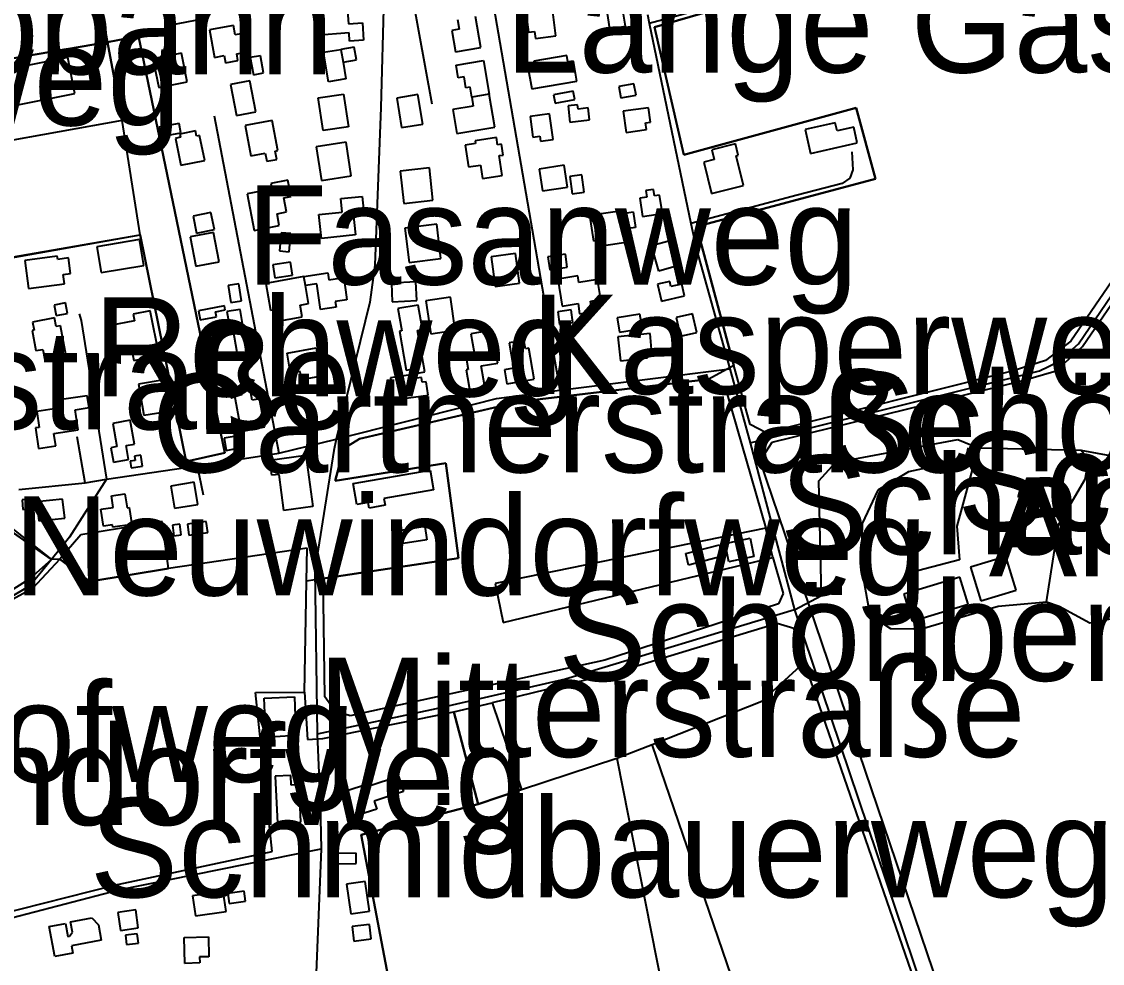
# Model space of a CAD drawing. Extents: x -3657 to 4700, y -7332 to 8131.
# Drawn here: x -1144.7 to -671.4, y 749.2 to 1161.5 of the extents above; entities that cross this region are included whole.
import ezdxf

# ---------------------------------------------------------------- set-up
doc = ezdxf.new("R2010")
doc.units = 0
for name, color, linetype in [('OSM_BUILDING_CARPORT', 9, 'CONTINUOUS'), ('OSM_BUILDING_DETACHED', 9, 'CONTINUOUS'), ('OSM_BUILDING_GARAGE', 9, 'CONTINUOUS'), ('OSM_BUILDING_HUT', 9, 'CONTINUOUS'), ('OSM_BUILDING_SHED', 9, 'CONTINUOUS'), ('OSM_BUILDING_YES', 9, 'CONTINUOUS'), ('OSM_HIGHWAY_RESIDENTIAL', 8, 'CONTINUOUS'), ('OSM_HIGHWAY_SERVICE', 8, 'CONTINUOUS'), ('OSM_HIGHWAY_TRACK', 8, 'CONTINUOUS'), ('OSM_HIGHWAY_UNCLASSIFIED', 8, 'CONTINUOUS'), ('OSM_LABELS', 8, 'CONTINUOUS'), ('OSM_LANDUSE_FARMLAND', 3, 'CONTINUOUS'), ('OSM_LANDUSE_FOREST', 3, 'CONTINUOUS'), ('OSM_LANDUSE_GREENFIELD', 3, 'CONTINUOUS'), ('OSM_LANDUSE_INDUSTRIAL', 3, 'CONTINUOUS'), ('OSM_LANDUSE_MEADOW', 3, 'CONTINUOUS'), ('OSM_LANDUSE_QUARRY', 3, 'CONTINUOUS'), ('OSM_LANDUSE_RESIDENTIAL', 3, 'CONTINUOUS'), ('OSM_LEISURE_SWIMMING_POOL', 3, 'CONTINUOUS')]:
    doc.layers.add(name, color=color, linetype=linetype)

msp = doc.modelspace()

# ---------------------------------------------------------------- linework, layer by layer
at = {"layer": 'OSM_BUILDING_CARPORT'}
for p, q in [((-998.256718, 797.439309), (-1009.845775, 797.328114)), ((-1009.845775, 797.328114), (-1009.807852, 792.802481)), ((-998.211211, 792.913675), (-998.256718, 797.439309)), ((-1009.807852, 792.802481), (-998.211211, 792.913675))]:
    msp.add_line(p, q, dxfattribs=at)
at = {"layer": 'OSM_BUILDING_DETACHED'}
for p, q in [((-1016.072617, 1155.498092), (-1016.914493, 1167.218038)), ((-1002.124793, 1168.285509), (-1001.571127, 1160.613059)), ((-1001.571127, 1160.613059), (-995.495974, 1161.046719)), ((-995.495974, 1161.046719), (-994.949893, 1153.418747)), ((-1001.313256, 1156.554444), (-1016.072617, 1155.498092)), ((-1001.055384, 1152.985087), (-1001.313256, 1156.554444)), ((-994.949893, 1153.418747), (-1001.055384, 1152.985087)), ((-1012.507921, 1148.081391), (-1004.877953, 1149.349013)), ((-1010.361518, 1135.16054), (-1012.507921, 1148.081391)), ((-1004.877953, 1149.349013), (-1003.952648, 1143.789267)), ((-1003.952648, 1143.789267), (-1002.739134, 1136.417043)), ((-1002.739134, 1136.417043), (-1010.361518, 1135.16054)), ((-1014.775675, 1128.099662), (-1003.694777, 1129.745347)), ((-1012.65961, 1113.866712), (-1014.775675, 1128.099662)), ((-1003.694777, 1129.745347), (-1001.578712, 1115.512397)), ((-1001.578712, 1115.512397), (-1012.65961, 1113.866712)), ((-1002.648121, 1108.696148), (-1015.716148, 1106.639042)), ((-1000.33486, 1093.996178), (-1002.648121, 1108.696148)), ((-1015.716148, 1106.639042), (-1013.395303, 1091.939072)), ((-1013.395303, 1091.939072), (-1000.33486, 1093.996178)), ((-966.11377, 1097.498819), (-978.901172, 1096.097762)), ((-978.901172, 1096.097762), (-977.338773, 1081.964887)), ((-964.558956, 1083.365943), (-966.11377, 1097.498819)), ((-1004.885537, 1084.021993), (-995.549065, 1085.000509)), ((-1004.271196, 1078.17314), (-1004.885537, 1084.021993)), ((-995.549065, 1085.000509), (-994.965061, 1079.396285)), ((-994.965061, 1079.396285), (-999.682596, 1078.907027)), ((-977.338773, 1081.964887), (-964.558956, 1083.365943)), ((-1014.487465, 1077.105669), (-1004.271196, 1078.17314)), ((-1013.395303, 1066.597748), (-1014.487465, 1077.105669)), ((-999.682596, 1078.907027), (-998.560096, 1068.143358)), ((-962.95105, 1072.846903), (-976.838199, 1071.134501)), ((-976.838199, 1071.134501), (-974.980006, 1056.04535)), ((-961.100441, 1057.746632), (-962.95105, 1072.846903)), ((-998.560096, 1068.143358), (-1013.395303, 1066.597748)), ((-868.858222, 1063.473171), (-860.242274, 1065.89722)), ((-860.242274, 1065.89722), (-857.087138, 1054.711011)), ((-865.710671, 1052.286961), (-868.858222, 1063.473171)), ((-974.980006, 1056.04535), (-961.100441, 1057.746632)), ((-1021.139038, 1049.862912), (-1010.573883, 1051.530836)), ((-1010.573883, 1051.530836), (-1010.133984, 1048.539692)), ((-857.087138, 1054.711011), (-865.710671, 1052.286961)), ((-1020.456436, 1046.004448), (-1021.139038, 1049.862912)), ((-1015.465861, 1046.727215), (-1020.456436, 1046.004448)), ((-1013.835201, 1035.541005), (-1015.465861, 1046.727215)), ((-1010.133984, 1048.539692), (-1003.664439, 1049.484849)), ((-1003.664439, 1049.484849), (-1002.246144, 1039.744174)), ((-1006.963679, 1036.54176), (-1013.835201, 1035.541005)), ((-1002.246144, 1039.744174), (-1007.327734, 1038.999168)), ((-1007.327734, 1038.999168), (-1006.963679, 1036.54176)), ((-1028.488381, 1016.426598), (-1015.647888, 1018.650496)), ((-1015.647888, 1018.650496), (-1013.493901, 1006.241142)), ((-1026.971488, 1007.664437), (-1028.488381, 1016.426598)), ((-1022.784866, 1008.387204), (-1026.971488, 1007.664437)), ((-1022.155355, 1004.740011), (-1022.784866, 1008.387204)), ((-1013.493901, 1006.241142), (-1022.155355, 1004.740011)), ((-1105.334143, 953.857212), (-1099.433432, 954.746772)), ((-1104.583282, 948.797843), (-1105.334143, 953.857212)), ((-1099.433432, 954.746772), (-1098.530881, 948.720007)), ((-1109.975834, 947.99724), (-1104.583282, 948.797843)), ((-1108.868502, 940.569419), (-1109.975834, 947.99724)), ((-1098.530881, 948.720007), (-1097.544901, 948.86456)), ((-1097.544901, 948.86456), (-1096.429986, 941.392261)), ((-1104.901829, 941.169871), (-1108.868502, 940.569419)), ((-1104.75014, 940.146878), (-1104.901829, 941.169871)), ((-1096.429986, 941.392261), (-1104.75014, 940.146878)), ((-1038.522623, 865.257095), (-1025.196725, 865.902025)), ((-1037.915866, 852.547515), (-1038.522623, 865.257095)), ((-1025.196725, 865.902025), (-1024.688566, 849.022635)), ((-1033.744412, 848.377705), (-1037.915866, 852.547515)), ((-1024.688566, 849.022635), (-1033.744412, 848.377705)), ((-1026.880475, 831.476076), (-1033.668568, 831.142491)), ((-1033.668568, 831.142491), (-1032.682588, 810.582549)), ((-1026.675694, 827.21731), (-1026.880475, 831.476076)), ((-1023.156504, 827.384103), (-1026.675694, 827.21731)), ((-1022.375305, 811.071807), (-1023.156504, 827.384103)), ((-1032.682588, 810.582549), (-1022.375305, 811.071807)), ((-994.229369, 785.041075), (-1002.450925, 783.851289)), ((-1002.450925, 783.851289), (-1000.585147, 770.930438)), ((-992.371176, 772.120224), (-994.229369, 785.041075)), ((-1000.585147, 770.930438), (-992.371176, 772.120224))]:
    msp.add_line(p, q, dxfattribs=at)
at = {"layer": 'OSM_BUILDING_GARAGE'}
for p, q in [((-999.007579, 1150.316409), (-1004.877953, 1149.349013)), ((-998.08986, 1144.767782), (-999.007579, 1150.316409)), ((-1004.877953, 1149.349013), (-1003.952648, 1143.789267)), ((-1003.952648, 1143.789267), (-998.08986, 1144.767782)), ((-876.57162, 1134.315459), (-883.230777, 1133.103434)), ((-883.230777, 1133.103434), (-882.313057, 1128.099662)), ((-875.6539, 1129.322807), (-876.57162, 1134.315459)), ((-882.313057, 1128.099662), (-875.6539, 1129.322807)), ((-1075.678899, 1116.98017), (-1084.560304, 1115.345604)), ((-1074.920453, 1112.832599), (-1075.678899, 1116.98017)), ((-1084.560304, 1115.345604), (-1083.794273, 1111.209153)), ((-1083.794273, 1111.209153), (-1074.920453, 1112.832599)), ((-1026.986657, 1056.223262), (-1034.684886, 1054.988998)), ((-1026.084106, 1050.552321), (-1026.986657, 1056.223262)), ((-1034.684886, 1054.988998), (-1033.77475, 1049.329176)), ((-1049.61869, 1046.782813), (-1054.305887, 1046.060045)), ((-1054.305887, 1046.060045), (-1053.145465, 1038.554388)), ((-1048.458268, 1039.288274), (-1049.61869, 1046.782813)), ((-1033.77475, 1049.329176), (-1026.084106, 1050.552321)), ((-1125.463304, 1038.365357), (-1130.461464, 1037.442439)), ((-1130.461464, 1037.442439), (-1129.612004, 1032.81673)), ((-1124.613844, 1033.739648), (-1125.463304, 1038.365357)), ((-1053.145465, 1038.554388), (-1048.458268, 1039.288274)), ((-1129.612004, 1032.81673), (-1124.613844, 1033.739648)), ((-1048.974011, 1035.541005), (-1054.798877, 1034.540251)), ((-1054.798877, 1034.540251), (-1053.585363, 1027.479373)), ((-1047.760497, 1028.469008), (-1048.974011, 1035.541005)), ((-1053.585363, 1027.479373), (-1047.760497, 1028.469008)), ((-1092.516404, 971.65952), (-1095.224056, 971.22586)), ((-1095.224056, 971.22586), (-1094.943431, 969.435622)), ((-1091.765542, 966.911497), (-1092.516404, 971.65952)), ((-1094.943431, 969.435622), (-1097.211185, 969.079798)), ((-1097.211185, 969.079798), (-1096.748533, 966.122013)), ((-1096.748533, 966.122013), (-1091.765542, 966.911497))]:
    msp.add_line(p, q, dxfattribs=at)
at = {"layer": 'OSM_BUILDING_HUT'}
for p, q in [((-901.266626, 1125.097399), (-905.392573, 1124.619261)), ((-905.392573, 1124.619261), (-904.573451, 1117.536144)), ((-901.054261, 1123.229325), (-901.266626, 1125.097399)), ((-896.670442, 1123.740821), (-901.054261, 1123.229325)), ((-896.07127, 1118.51466), (-896.670442, 1123.740821)), ((-904.573451, 1117.536144), (-896.07127, 1118.51466)), ((-1055.815195, 1037.042137), (-1067.252563, 1034.940553)), ((-1055.504232, 1035.318616), (-1055.815195, 1037.042137)), ((-1067.252563, 1034.940553), (-1066.524454, 1030.993133)), ((-1066.524454, 1030.993133), (-1059.425399, 1032.294114)), ((-1059.83496, 1034.518012), (-1055.504232, 1035.318616)), ((-1059.425399, 1032.294114), (-1059.83496, 1034.518012))]:
    msp.add_line(p, q, dxfattribs=at)
at = {"layer": 'OSM_BUILDING_SHED'}
for p, q in [((-1051.674079, 979.943542), (-1056.035144, 979.142939)), ((-1050.688099, 974.606186), (-1051.674079, 979.943542)), ((-1056.035144, 979.142939), (-1055.056749, 973.805582)), ((-1055.056749, 973.805582), (-1050.688099, 974.606186)), ((-1140.078561, 952.545112), (-1144.477548, 952.167049)), ((-1144.477548, 952.167049), (-1144.121079, 947.930523)), ((-1139.714507, 948.308585), (-1140.078561, 952.545112)), ((-1144.121079, 947.930523), (-1139.714507, 948.308585)), ((-1075.45895, 941.503456), (-1078.583748, 941.103154)), ((-1078.583748, 941.103154), (-1077.984576, 936.421848)), ((-1074.859778, 936.81103), (-1075.45895, 941.503456)), ((-1077.984576, 936.421848), (-1074.859778, 936.81103)), ((-1094.056049, 762.168278), (-1099.25899, 761.534467)), ((-1093.555475, 758.054066), (-1094.056049, 762.168278)), ((-1099.25899, 761.534467), (-1098.758415, 757.420255)), ((-1098.758415, 757.420255), (-1093.555475, 758.054066))]:
    msp.add_line(p, q, dxfattribs=at)
at = {"layer": 'OSM_BUILDING_YES'}
for p, q in [((-1081.192803, 1171.365608), (-1079.152583, 1160.190518)), ((-910.792709, 1155.253463), (-912.582642, 1169.375219)), ((-880.333512, 1159.50111), (-881.91108, 1169.097232)), ((-924.133777, 1167.918566), (-922.738236, 1156.910268)), ((-888.797771, 1167.974163), (-887.227788, 1158.366921)), ((-1079.152583, 1160.190518), (-1065.492968, 1162.681285)), ((-1051.977458, 1159.767977), (-1062.360585, 1157.911022)), ((-1051.256934, 1155.753841), (-1051.977458, 1159.767977)), ((-953.826943, 1162.470014), (-953.121588, 1158.200129)), ((-943.65618, 1150.182975), (-945.901181, 1163.782114)), ((-887.227788, 1158.366921), (-880.333512, 1159.50111)), ((-1062.360585, 1157.911022), (-1060.206598, 1145.879731)), ((-1047.677068, 1156.387652), (-1051.256934, 1155.753841)), ((-1046.205682, 1148.136988), (-1047.677068, 1156.387652)), ((-953.121588, 1158.200129), (-956.253971, 1157.688632)), ((-956.253971, 1157.688632), (-954.714325, 1148.359378)), ((-922.738236, 1156.910268), (-920.068506, 1157.254972)), ((-920.068506, 1157.254972), (-919.674114, 1154.130395)), ((-919.674114, 1154.130395), (-910.792709, 1155.253463)), ((-954.714325, 1148.359378), (-943.65618, 1150.182975)), ((-1124.45457, 1145.801895), (-1149.521215, 1140.86484)), ((-1121.36011, 1130.078932), (-1124.45457, 1145.801895)), ((-1074.723257, 1147.703328), (-1087.169358, 1145.223681)), ((-1072.227969, 1135.182779), (-1074.723257, 1147.703328)), ((-1060.206598, 1145.879731), (-1055.974469, 1146.635857)), ((-1055.974469, 1146.635857), (-1055.420803, 1143.511279)), ((-1050.498488, 1147.380863), (-1046.205682, 1148.136988)), ((-1049.982744, 1144.489795), (-1050.498488, 1147.380863)), ((-906.014499, 1146.658096), (-920.409806, 1144.15621)), ((-905.529093, 1143.855983), (-906.014499, 1146.658096)), ((-1087.169358, 1145.223681), (-1084.674071, 1132.703132)), ((-1055.420803, 1143.511279), (-1049.982744, 1144.489795)), ((-954.441284, 1142.443808), (-942.473004, 1144.478675)), ((-953.493227, 1136.861823), (-954.441284, 1142.443808)), ((-942.473004, 1144.478675), (-939.977717, 1129.789825)), ((-920.205026, 1142.944185), (-923.140212, 1142.443808)), ((-923.140212, 1142.443808), (-921.335111, 1132.035963)), ((-920.409806, 1144.15621), (-920.205026, 1142.944185)), ((-903.079312, 1144.278524), (-905.529093, 1143.855983)), ((-901.547251, 1135.460767), (-903.079312, 1144.278524)), ((-950.967601, 1137.284363), (-953.493227, 1136.861823)), ((-950.148479, 1132.502981), (-950.967601, 1137.284363)), ((-1084.674071, 1132.703132), (-1072.227969, 1135.182779)), ((-1044.734297, 1135.5942), (-1053.251647, 1133.948516)), ((-1053.251647, 1133.948516), (-1050.627423, 1120.360495)), ((-1042.110073, 1122.00618), (-1044.734297, 1135.5942)), ((-948.320624, 1132.814327), (-950.148479, 1132.502981)), ((-947.584931, 1128.499964), (-948.320624, 1132.814327)), ((-921.335111, 1132.035963), (-901.547251, 1135.460767)), ((-1146.419171, 1125.141877), (-1121.36011, 1130.078932)), ((-971.149853, 1129.556316), (-980.395311, 1128.077423)), ((-980.395311, 1128.077423), (-978.317169, 1115.112095)), ((-969.07171, 1116.590987), (-971.149853, 1129.556316)), ((-939.977717, 1129.789825), (-947.584931, 1128.499964)), ((-939.977717, 1129.789825), (-947.584931, 1128.499964)), ((-947.584931, 1128.499964), (-946.909914, 1124.541425)), ((-937.512767, 1115.345604), (-939.977717, 1129.789825)), ((-903.155157, 1131.057447), (-911.801443, 1129.489599)), ((-911.801443, 1129.489599), (-911.13401, 1125.831286)), ((-911.13401, 1125.831286), (-902.487724, 1127.399134)), ((-902.487724, 1127.399134), (-903.155157, 1131.057447)), ((-1050.627423, 1120.360495), (-1042.110073, 1122.00618)), ((-946.909914, 1124.541425), (-955.897501, 1123.006935)), ((-955.897501, 1123.006935), (-954.107568, 1112.521253)), ((-870.223425, 1123.807538), (-881.311908, 1122.284168)), ((-881.311908, 1122.284168), (-880.030134, 1112.999391)), ((-869.358797, 1117.525025), (-870.223425, 1123.807538)), ((-1034.973095, 1118.303389), (-1046.820024, 1116.035013)), ((-1032.44747, 1105.060074), (-1034.973095, 1118.303389)), ((-913.492777, 1121.116621), (-922.078388, 1119.982433)), ((-922.078388, 1119.982433), (-920.880043, 1110.964524)), ((-911.998639, 1109.897053), (-913.492777, 1121.116621)), ((-871.558291, 1117.224799), (-869.358797, 1117.525025)), ((-871.141145, 1114.222536), (-871.558291, 1117.224799)), ((-788.394672, 1117.224799), (-801.621972, 1114.244775)), ((-787.605888, 1113.722158), (-788.394672, 1117.224799)), ((-1068.534337, 1113.711039), (-1075.451366, 1112.298863)), ((-1075.451366, 1112.298863), (-1075.155572, 1110.864449)), ((-1068.071685, 1111.431543), (-1068.534337, 1113.711039)), ((-1046.820024, 1116.035013), (-1044.294398, 1102.802817)), ((-978.317169, 1115.112095), (-969.07171, 1116.590987)), ((-954.107568, 1112.521253), (-937.512767, 1115.345604)), ((-880.030134, 1112.999391), (-871.141145, 1114.222536)), ((-801.621972, 1114.244775), (-799.263205, 1103.82581)), ((-780.31722, 1115.367843), (-787.605888, 1113.722158)), ((-778.754821, 1108.451519), (-780.31722, 1115.367843)), ((-1075.155572, 1110.864449), (-1077.370234, 1110.419669)), ((-1077.370234, 1110.419669), (-1074.950791, 1098.610768)), ((-1066.782326, 1111.698411), (-1068.071685, 1111.431543)), ((-1064.537326, 1100.74571), (-1066.782326, 1111.698411)), ((-945.939103, 1108.162412), (-950.406351, 1107.484123)), ((-950.406351, 1107.484123), (-948.950134, 1097.89912)), ((-936.739152, 1110.719895), (-946.105961, 1109.30772)), ((-946.105961, 1109.30772), (-945.939103, 1108.162412)), ((-936.261331, 1107.573079), (-936.739152, 1110.719895)), ((-934.585165, 1107.828827), (-936.261331, 1107.573079)), ((-933.872225, 1103.114162), (-934.585165, 1107.828827)), ((-920.880043, 1110.964524), (-917.740076, 1111.387065)), ((-917.740076, 1111.387065), (-917.444282, 1109.174286)), ((-917.444282, 1109.174286), (-911.998639, 1109.897053)), ((-832.126676, 1107.9845), (-842.517388, 1105.382539)), ((-830.87524, 1103.002967), (-832.126676, 1107.9845)), ((-799.263205, 1103.82581), (-778.754821, 1108.451519)), ((-1044.294398, 1102.802817), (-1038.014464, 1104.003722)), ((-1038.014464, 1104.003722), (-1037.316694, 1100.356528)), ((-1033.653399, 1104.826564), (-1032.44747, 1105.060074)), ((-1032.955628, 1101.19049), (-1033.653399, 1104.826564)), ((-935.63182, 1102.847295), (-933.872225, 1103.114162)), ((-934.319708, 1094.17409), (-935.63182, 1102.847295)), ((-842.517388, 1105.382539), (-841.440395, 1101.090415)), ((-831.808129, 1102.769458), (-830.87524, 1103.002967)), ((-828.561979, 1089.815249), (-831.808129, 1102.769458)), ((-1074.950791, 1098.610768), (-1064.537326, 1100.74571)), ((-1037.316694, 1100.356528), (-1032.955628, 1101.19049)), ((-948.950134, 1097.89912), (-943.762363, 1098.677485)), ((-943.762363, 1098.677485), (-942.882565, 1092.87311)), ((-907.129414, 1098.610768), (-917.997948, 1096.976202)), ((-905.688367, 1089.014646), (-907.129414, 1098.610768)), ((-841.440395, 1101.090415), (-845.991071, 1099.945107)), ((-845.991071, 1099.945107), (-842.570479, 1086.301489)), ((-942.882565, 1092.87311), (-934.319708, 1094.17409)), ((-917.997948, 1096.976202), (-916.5569, 1087.38008)), ((-899.431186, 1094.418719), (-904.687218, 1093.662594)), ((-904.687218, 1093.662594), (-903.60264, 1086.134697)), ((-898.354193, 1086.890823), (-899.431186, 1094.418719)), ((-1028.063651, 1092.050267), (-1035.61019, 1090.615853)), ((-1035.61019, 1090.615853), (-1035.155122, 1088.202923)), ((-1026.728786, 1085.022748), (-1028.063651, 1092.050267)), ((-916.5569, 1087.38008), (-905.688367, 1089.014646)), ((-842.570479, 1086.301489), (-828.561979, 1089.815249)), ((-1035.155122, 1088.202923), (-1045.96298, 1086.156936)), ((-1045.96298, 1086.156936), (-1042.921611, 1070.144867)), ((-1029.861168, 1084.433415), (-1026.728786, 1085.022748)), ((-1028.670408, 1078.195379), (-1029.861168, 1084.433415)), ((-903.60264, 1086.134697), (-898.354193, 1086.890823)), ((-870.981872, 1084.689163), (-873.947396, 1084.255503)), ((-873.947396, 1084.255503), (-872.756635, 1076.238349)), ((-867.978425, 1088.025011), (-871.399017, 1087.513514)), ((-871.399017, 1087.513514), (-870.981872, 1084.689163)), ((-867.561279, 1085.18954), (-867.978425, 1088.025011)), ((-865.323863, 1085.523125), (-867.561279, 1085.18954)), ((-864.133103, 1077.51709), (-865.323863, 1085.523125)), ((-895.881658, 1076.738726), (-880.879594, 1079.029341)), ((-880.879594, 1079.029341), (-880.667229, 1077.628285)), ((-1061.814504, 1077.928511), (-1069.618915, 1076.327305)), ((-1069.618915, 1076.327305), (-1068.086854, 1068.843886)), ((-1060.290027, 1070.445093), (-1061.814504, 1077.928511)), ((-1032.841862, 1077.394776), (-1028.670408, 1078.195379)), ((-1031.855882, 1072.25757), (-1032.841862, 1077.394776)), ((-894.152401, 1065.407963), (-895.881658, 1076.738726)), ((-880.667229, 1077.628285), (-876.859829, 1078.217618)), ((-876.859829, 1078.217618), (-875.813173, 1071.356891)), ((-872.756635, 1076.238349), (-864.133103, 1077.51709)), ((-1068.086854, 1068.843886), (-1060.290027, 1070.445093)), ((-1042.921611, 1070.144867), (-1031.855882, 1072.25757)), ((-875.813173, 1071.356891), (-879.946705, 1070.7342)), ((-879.946705, 1070.7342), (-879.066907, 1064.974303)), ((-1093.070069, 1066.075132), (-1111.689922, 1062.972794)), ((-1091.189123, 1054.777728), (-1093.070069, 1066.075132)), ((-1060.692004, 1069.210829), (-1070.855182, 1067.23156)), ((-1070.855182, 1067.23156), (-1068.35231, 1054.399665)), ((-1058.189131, 1056.378935), (-1060.692004, 1069.210829)), ((-890.109883, 1066.030654), (-894.152401, 1065.407963)), ((-889.700322, 1063.339737), (-890.109883, 1066.030654)), ((-879.066907, 1064.974303), (-889.700322, 1063.339737)), ((-1111.689922, 1062.972794), (-1109.81656, 1051.686509)), ((-1129.073507, 1058.880821), (-1143.317126, 1056.968268)), ((-1143.317126, 1056.968268), (-1141.663713, 1044.64787)), ((-1128.876311, 1057.435286), (-1129.073507, 1058.880821)), ((-1124.196699, 1058.057978), (-1128.876311, 1057.435286)), ((-1123.278979, 1051.197251), (-1124.196699, 1058.057978)), ((-1068.35231, 1054.399665), (-1058.189131, 1056.378935)), ((-928.449335, 1060.037248), (-939.158595, 1058.580594)), ((-939.158595, 1058.580594), (-937.391415, 1045.593027)), ((-926.682156, 1047.04968), (-928.449335, 1060.037248)), ((-906.552995, 1059.648066), (-914.243639, 1058.591714)), ((-914.243639, 1058.591714), (-913.46244, 1052.909653)), ((-905.771796, 1053.954885), (-906.552995, 1059.648066)), ((-1126.487206, 1050.77471), (-1123.278979, 1051.197251)), ((-1125.948709, 1046.749454), (-1126.487206, 1050.77471)), ((-1109.81656, 1051.686509), (-1091.189123, 1054.777728)), ((-913.46244, 1052.909653), (-905.771796, 1053.954885)), ((-1141.663713, 1044.64787), (-1125.948709, 1046.749454)), ((-1021.139038, 1049.862912), (-1037.794515, 1046.927366)), ((-1037.794515, 1046.927366), (-1035.739126, 1035.263018)), ((-1020.456436, 1046.004448), (-1021.139038, 1049.862912)), ((-1019.060895, 1038.06513), (-1020.456436, 1046.004448)), ((-972.09791, 1047.538938), (-982.784417, 1047.005202)), ((-982.784417, 1047.005202), (-982.38244, 1038.910212)), ((-971.695934, 1039.443947), (-972.09791, 1047.538938)), ((-937.391415, 1045.593027), (-926.682156, 1047.04968)), ((-901.160443, 1050.196497), (-909.920496, 1048.80656)), ((-909.920496, 1048.80656), (-908.047134, 1036.930942)), ((-900.705376, 1047.305429), (-901.160443, 1050.196497)), ((-892.506573, 1048.59529), (-900.705376, 1047.305429)), ((-891.126201, 1039.83313), (-892.506573, 1048.59529)), ((-860.909707, 1047.794686), (-866.249168, 1046.571542)), ((-866.249168, 1046.571542), (-864.535079, 1039.110363)), ((-860.386379, 1045.504071), (-860.909707, 1047.794686)), ((-855.600584, 1046.604901), (-860.386379, 1045.504071)), ((-854.417408, 1041.434337), (-855.600584, 1046.604901)), ((-864.535079, 1039.110363), (-854.417408, 1041.434337)), ((-1022.777281, 1037.40908), (-1019.060895, 1038.06513)), ((-1021.859562, 1032.205158), (-1022.777281, 1037.40908)), ((-982.38244, 1038.910212), (-971.695934, 1039.443947)), ((-971.089177, 1037.4202), (-979.909906, 1035.87459)), ((-969.215815, 1026.701009), (-971.089177, 1037.4202)), ((-956.951741, 1040.91172), (-967.630663, 1039.343872)), ((-967.630663, 1039.343872), (-965.499429, 1024.855173)), ((-954.820507, 1026.434141), (-956.951741, 1040.91172)), ((-908.047134, 1036.930942), (-901.039092, 1038.042891)), ((-901.039092, 1038.042891), (-900.341321, 1033.639572)), ((-895.563111, 1039.132602), (-891.126201, 1039.83313)), ((-894.835003, 1034.506893), (-895.563111, 1039.132602)), ((-1130.264268, 1031.804856), (-1139.926872, 1029.992379)), ((-1129.558913, 1028.024228), (-1130.264268, 1031.804856)), ((-1088.367703, 1034.929433), (-1095.823229, 1033.47278)), ((-1095.823229, 1033.47278), (-1095.239225, 1030.503875)), ((-1084.529966, 1015.336887), (-1088.367703, 1034.929433)), ((-1035.739126, 1035.263018), (-1034.176727, 1035.541005)), ((-1034.176727, 1035.541005), (-1033.236254, 1030.203649)), ((-1033.236254, 1030.203649), (-1021.859562, 1032.205158)), ((-979.909906, 1035.87459), (-978.210986, 1026.156154)), ((-904.118383, 1035.296377), (-909.897743, 1034.529132)), ((-909.897743, 1034.529132), (-909.16205, 1028.991624)), ((-903.38269, 1029.758869), (-904.118383, 1035.296377)), ((-900.341321, 1033.639572), (-894.835003, 1034.506893)), ((-873.932227, 1033.506138), (-883.920963, 1031.838214)), ((-883.920963, 1031.838214), (-882.881891, 1025.566821)), ((-872.885571, 1027.223625), (-873.932227, 1033.506138)), ((-850.86788, 1033.550616), (-858.020027, 1031.916051)), ((-858.020027, 1031.916051), (-856.169418, 1023.809941)), ((-849.017271, 1025.444506), (-850.86788, 1033.550616)), ((-1139.926872, 1029.992379), (-1139.259439, 1026.389663)), ((-1127.685551, 1028.368933), (-1129.558913, 1028.024228)), ((-1125.205432, 1015.114497), (-1127.685551, 1028.368933)), ((-1095.239225, 1030.503875), (-1105.910562, 1028.413411)), ((-1105.910562, 1028.413411), (-1103.483535, 1016.004057)), ((-1055.716597, 1028.313335), (-1061.647646, 1027.256983)), ((-1061.647646, 1027.256983), (-1059.470905, 1015.0589)), ((-1055.322205, 1026.133915), (-1055.716597, 1028.313335)), ((-909.16205, 1028.991624), (-903.38269, 1029.758869)), ((-882.881891, 1025.566821), (-872.885571, 1027.223625)), ((-1139.259439, 1026.389663), (-1140.040639, 1026.24511)), ((-1140.040639, 1026.24511), (-1138.409979, 1017.482949)), ((-1052.113978, 1026.712128), (-1055.322205, 1026.133915)), ((-1050.331629, 1016.693465), (-1052.113978, 1026.712128)), ((-978.210986, 1026.156154), (-979.280395, 1025.967122)), ((-979.280395, 1025.967122), (-976.299702, 1008.932059)), ((-971.377387, 1026.322946), (-969.215815, 1026.701009)), ((-968.199497, 1008.142576), (-971.377387, 1026.322946)), ((-965.499429, 1024.855173), (-954.820507, 1026.434141)), ((-938.604929, 1026.411902), (-947.95657, 1024.832934)), ((-947.95657, 1024.832934), (-946.591367, 1016.715704)), ((-936.177901, 1011.9788), (-938.604929, 1026.411902)), ((-869.51807, 1024.91077), (-883.549324, 1023.498595)), ((-883.549324, 1023.498595), (-882.502668, 1013.068511)), ((-868.827885, 1018.016685), (-869.51807, 1024.91077)), ((-856.169418, 1023.809941), (-849.017271, 1025.444506)), ((-1138.409979, 1017.482949), (-1135.376195, 1018.038924)), ((-1135.376195, 1018.038924), (-1134.503982, 1013.379857)), ((-924.71778, 1021.952985), (-931.217664, 1020.841036)), ((-931.217664, 1020.841036), (-929.306379, 1009.732663)), ((-924.08827, 1018.283553), (-924.71778, 1021.952985)), ((-922.624469, 1018.539301), (-924.08827, 1018.283553)), ((-920.303624, 1005.029118), (-922.624469, 1018.539301)), ((-871.050132, 1017.794295), (-868.827885, 1018.016685)), ((-870.693662, 1014.258296), (-871.050132, 1017.794295)), ((-1134.503982, 1013.379857), (-1125.205432, 1015.114497)), ((-1103.483535, 1016.004057), (-1096.445155, 1017.382874)), ((-1096.445155, 1017.382874), (-1095.618448, 1013.168586)), ((-1095.618448, 1013.168586), (-1084.529966, 1015.336887)), ((-1059.470905, 1015.0589), (-1050.331629, 1016.693465)), ((-946.591367, 1016.715704), (-950.338091, 1016.081893)), ((-950.338091, 1016.081893), (-949.170084, 1009.165569)), ((-882.502668, 1013.068511), (-870.693662, 1014.258296)), ((-976.299702, 1008.932059), (-973.86509, 1009.3546)), ((-973.86509, 1009.3546), (-973.493451, 1007.219658)), ((-973.493451, 1007.219658), (-968.199497, 1008.142576)), ((-949.170084, 1009.165569), (-950.042297, 1009.021015)), ((-950.042297, 1009.021015), (-948.199273, 998.068315)), ((-943.436231, 1010.755656), (-936.177901, 1011.9788)), ((-941.487024, 999.202503), (-943.436231, 1010.755656)), ((-929.306379, 1009.732663), (-933.257884, 1009.043254)), ((-933.257884, 1009.043254), (-932.211228, 1002.983131)), ((-1082.29255, 1004.639935), (-1093.449292, 1002.838578)), ((-1080.077887, 991.007437), (-1082.29255, 1004.639935)), ((-974.213975, 1006.919431), (-983.156055, 1005.64069)), ((-983.156055, 1005.64069), (-981.75293, 995.877775)), ((-973.948519, 1005.118074), (-974.213975, 1006.919431)), ((-969.655714, 1005.740765), (-973.948519, 1005.118074)), ((-969.352335, 1003.616942), (-969.655714, 1005.740765)), ((-967.547234, 1003.88381), (-969.352335, 1003.616942)), ((-966.712943, 998.046076), (-967.547234, 1003.88381)), ((-932.211228, 1002.983131), (-920.303624, 1005.029118)), ((-1093.449292, 1002.838578), (-1091.242214, 989.19496)), ((-1044.749466, 1001.47088), (-1051.962289, 1000.125421)), ((-1051.962289, 1000.125421), (-1048.594788, 982.122963)), ((-1043.695226, 995.822178), (-1044.749466, 1001.47088)), ((-948.199273, 998.068315), (-941.487024, 999.202503)), ((-1115.922051, 997.756969), (-1127.177392, 996.033448)), ((-1127.177392, 996.033448), (-1126.638895, 992.530808)), ((-1115.118098, 992.508569), (-1115.922051, 997.756969)), ((-1040.570428, 996.411511), (-1043.695226, 995.822178)), ((-1038.264751, 984.046635), (-1040.570428, 996.411511)), ((-981.75293, 995.877775), (-966.712943, 998.046076)), ((-1126.638895, 992.530808), (-1138.091432, 990.785047)), ((-1138.091432, 990.785047), (-1137.037192, 983.879843)), ((-1121.29185, 991.563412), (-1115.118098, 992.508569)), ((-1119.9494, 982.84573), (-1121.29185, 991.563412)), ((-1091.242214, 989.19496), (-1080.077887, 991.007437)), ((-1097.173263, 986.9933), (-1104.825984, 985.592244)), ((-1104.825984, 985.592244), (-1102.967791, 975.484626)), ((-1095.261979, 976.552097), (-1097.173263, 986.9933)), ((-1137.037192, 983.879843), (-1138.667851, 983.624094)), ((-1138.667851, 983.624094), (-1137.287479, 974.661783)), ((-1130.567646, 981.222284), (-1119.9494, 982.84573)), ((-1129.74094, 975.81821), (-1130.567646, 981.222284)), ((-1048.594788, 982.122963), (-1038.264751, 984.046635)), ((-1137.287479, 974.661783), (-1129.74094, 975.81821)), ((-1102.967791, 975.484626), (-1105.645106, 974.984248)), ((-1105.645106, 974.984248), (-1104.469515, 968.579421)), ((-1098.948027, 975.873808), (-1095.261979, 976.552097)), ((-1097.833111, 969.791445), (-1098.948027, 975.873808)), ((-1035.996997, 969.580175), (-1020.228902, 971.692879)), ((-1020.228902, 971.692879), (-1017.217871, 949.231503)), ((-1104.469515, 968.579421), (-1097.833111, 969.791445)), ((-1035.094447, 962.89736), (-1035.996997, 969.580175)), ((-1031.984817, 963.308781), (-1035.094447, 962.89736)), ((-1029.868753, 947.530221), (-1031.984817, 963.308781)), ((-999.462647, 959.361361), (-965.825561, 965.154617)), ((-965.825561, 965.154617), (-964.331422, 956.470293)), ((-1069.080418, 959.850619), (-1079.372532, 958.171575)), ((-1079.372532, 958.171575), (-1077.78738, 948.442019)), ((-1067.495266, 950.121063), (-1069.080418, 959.850619)), ((-997.862326, 950.087704), (-999.462647, 959.361361)), ((-964.331422, 956.470293), (-986.022982, 952.723024)), ((-1126.745078, 952.489515), (-1138.12177, 951.233012)), ((-1125.827358, 944.161015), (-1126.745078, 952.489515)), ((-986.022982, 952.723024), (-985.514823, 949.765239)), ((-1138.12177, 951.233012), (-1137.20405, 942.915632)), ((-1077.78738, 948.442019), (-1067.495266, 950.121063)), ((-1017.217871, 949.231503), (-1029.868753, 947.530221)), ((-992.886919, 950.943905), (-997.862326, 950.087704)), ((-992.477358, 948.564334), (-992.886919, 950.943905)), ((-985.514823, 949.765239), (-992.477358, 948.564334)), ((-1137.20405, 942.915632), (-1125.827358, 944.161015)), ((-1063.839555, 942.715481), (-1072.129371, 941.481217)), ((-1063.111447, 937.856262), (-1063.839555, 942.715481)), ((-1072.129371, 941.481217), (-1071.408848, 936.621999)), ((-1071.408848, 936.621999), (-1063.111447, 937.856262)), ((-978.597794, 938.945973), (-968.161575, 940.636136)), ((-977.642152, 933.019283), (-978.597794, 938.945973)), ((-968.161575, 940.636136), (-967.205933, 934.698326)), ((-967.205933, 934.698326), (-977.642152, 933.019283)), ((-853.909249, 928.615964), (-839.058874, 932.485547)), ((-839.058874, 932.485547), (-837.754346, 927.481776)), ((-836.616677, 933.09712), (-825.634377, 935.332138)), ((-834.986018, 925.079965), (-836.616677, 933.09712)), ((-825.634377, 935.332138), (-824.003718, 927.326103)), ((-852.604722, 923.623312), (-853.909249, 928.615964)), ((-837.754346, 927.481776), (-852.604722, 923.623312)), ((-824.003718, 927.326103), (-834.986018, 925.079965)), ((-713.72565, 927.359461), (-729.167613, 922.644796)), ((-709.22048, 912.603895), (-713.72565, 927.359461)), ((-733.809303, 918.308194), (-758.322282, 910.924851)), ((-730.221853, 906.410337), (-733.809303, 918.308194)), ((-729.167613, 922.644796), (-724.662443, 907.88923)), ((-758.322282, 910.924851), (-754.727248, 899.015874)), ((-724.662443, 907.88923), (-709.22048, 912.603895)), ((-754.727248, 899.015874), (-730.221853, 906.410337)), ((-992.454605, 826.983801), (-979.705125, 831.16473)), ((-979.705125, 831.16473), (-977.498047, 824.448557)), ((-1002.959084, 824.59311), (-992.765568, 827.940077)), ((-999.303373, 813.451378), (-1002.959084, 824.59311)), ((-992.765568, 827.940077), (-992.454605, 826.983801)), ((-977.498047, 824.448557), (-990.277864, 820.245388)), ((-990.277864, 820.245388), (-989.140195, 816.787226)), ((-989.140195, 816.787226), (-999.303373, 813.451378)), ((-1056.459874, 780.715592), (-1069.83128, 778.714083)), ((-1069.83128, 778.714083), (-1068.519168, 769.963043)), ((-1055.147762, 771.964551), (-1056.459874, 780.715592)), ((-1047.29026, 780.804548), (-1054.389316, 779.870511)), ((-1054.389316, 779.870511), (-1053.812897, 775.467192)), ((-1053.812897, 775.467192), (-1046.713841, 776.390109)), ((-1046.713841, 776.390109), (-1047.29026, 780.804548)), ((-1094.738651, 772.598362), (-1102.565815, 771.475294)), ((-1102.565815, 771.475294), (-1101.450899, 763.65829)), ((-1093.623735, 764.781359), (-1094.738651, 772.598362)), ((-1068.519168, 769.963043), (-1055.147762, 771.964551)), ((-1132.638204, 765.392931), (-1125.463304, 766.72727)), ((-1125.463304, 766.72727), (-1124.401479, 761.03409)), ((-1123.233472, 767.416679), (-1113.957676, 769.15132)), ((-1122.384012, 762.879926), (-1123.233472, 767.416679)), ((-1113.957676, 769.15132), (-1111.067996, 766.137937)), ((-1130.180839, 752.216332), (-1132.638204, 765.392931)), ((-1123.787138, 761.145285), (-1122.384012, 762.879926)), ((-1111.067996, 766.137937), (-1109.793807, 759.299449)), ((-1101.450899, 763.65829), (-1093.623735, 764.781359)), ((-992.416682, 766.282491), (-999.993559, 765.292856)), ((-999.993559, 765.292856), (-999.159269, 758.899147)), ((-991.582392, 759.888782), (-992.416682, 766.282491)), ((-1124.401479, 761.03409), (-1123.787138, 761.145285)), ((-1109.793807, 759.299449), (-1122.869418, 756.86428)), ((-1073.509743, 760.500354), (-1062.906666, 760.778342)), ((-1073.213949, 749.225189), (-1073.509743, 760.500354)), ((-1062.906666, 760.778342), (-1062.686717, 752.105137)), ((-999.159269, 758.899147), (-991.582392, 759.888782)), ((-1122.27783, 753.684105), (-1130.180839, 752.216332)), ((-1122.869418, 756.86428), (-1122.27783, 753.684105)), ((-1066.668559, 749.391981), (-1073.213949, 749.225189)), ((-1062.686717, 752.105137), (-1066.736819, 752.005062)), ((-1066.736819, 752.005062), (-1066.668559, 749.391981))]:
    msp.add_line(p, q, dxfattribs=at)
at = {"layer": 'OSM_HIGHWAY_RESIDENTIAL'}
for p, q in [((-941.790403, 1190.068595), (-909.086205, 1000.14766)), ((-986.083657, 1172.588753), (-987.410938, 1123.929853)), ((-870.701246, 1164.571598), (-869.912462, 1160.80209)), ((-869.912462, 1160.80209), (-851.618742, 1073.191608)), ((-987.410938, 1123.929853), (-990.035162, 1054.95564)), ((-1060.434132, 1120.204823), (-1032.045493, 972.582438)), ((-851.618742, 1073.191608), (-849.222052, 1061.727411)), ((-849.222052, 1061.727411), (-834.546119, 1009.565871)), ((-990.035162, 1054.95564), (-992.189149, 1038.765658)), ((-992.189149, 1038.765658), (-1006.933342, 978.709278)), ((-1119.426073, 1033.528377), (-1118.652457, 1030.726265)), ((-1118.652457, 1030.726265), (-1107.503299, 961.240555)), ((-909.086205, 1000.14766), (-834.546119, 1009.565871)), ((-834.546119, 1009.565871), (-825.740559, 977.152549)), ((-936.746736, 996.544945), (-909.086205, 1000.14766)), ((-1006.933342, 978.709278), (-936.746736, 996.544945)), ((-1006.933342, 978.709278), (-1008.01792, 973.683268)), ((-825.740559, 977.152549), (-806.210571, 904.008527)), ((-1008.01792, 973.683268), (-1016.300151, 921.332696)), ((-1016.300151, 921.332696), (-1015.223158, 849.545252)), ((-806.210571, 904.008527), (-906.507489, 873.630073)), ((-806.210571, 904.008527), (-722.576716, 656.132796)), ((-906.507489, 873.630073), (-963.140662, 860.609147)), ((-963.140662, 860.609147), (-1015.223158, 849.545252)), ((-1015.223158, 849.545252), (-1013.971722, 818.988886)), ((-1013.971722, 818.988886), (-1013.562161, 799.329623)), ((-1102.194176, 781.471718), (-1013.562161, 799.329623)), ((-1013.562161, 799.329623), (-1016.467009, 724.462079)), ((-1181.967541, 760.511474), (-1102.194176, 781.471718))]:
    msp.add_line(p, q, dxfattribs=at)
at = {"layer": 'OSM_HIGHWAY_SERVICE'}
for p, q in [((-975.639854, 1183.38578), (-965.029192, 1125.475462)), ((-781.151511, 1104.537457), (-780.74195, 1096.59814)), ((-780.74195, 1096.59814), (-781.963048, 1092.939827)), ((-785.421563, 1090.704809), (-805.072902, 1085.500886)), ((-781.963048, 1092.939827), (-785.421563, 1090.704809)), ((-805.072902, 1085.500886), (-851.618742, 1073.191608)), ((-1116.892862, 959.650468), (-1120.358961, 979.76563)), ((-788.27332, 968.457106), (-734.764945, 978.631442)), ((-725.815281, 974.973129), (-735.174506, 940.591658)), ((-734.764945, 978.631442), (-725.815281, 974.973129)), ((-725.815281, 974.973129), (-732.527529, 969.279949)), ((-725.815281, 974.973129), (-680.862178, 973.961255)), ((-677.403664, 969.68025), (-680.862178, 973.961255)), ((-680.862178, 973.961255), (-666.61856, 971.303696)), ((-1067.806228, 967.06717), (-1065.235096, 954.301992)), ((-795.592326, 960.528908), (-788.27332, 968.457106)), ((-742.091535, 967.445232), (-756.335154, 964.398491)), ((-732.527529, 969.279949), (-742.091535, 967.445232)), ((-679.026739, 961.14048), (-677.403664, 969.68025)), ((-756.335154, 964.398491), (-769.75965, 956.459174)), ((-690.62338, 941.20323), (-679.026739, 961.14048)), ((-794.371227, 910.29104), (-795.592326, 960.528908)), ((-769.75965, 956.459174), (-776.676679, 941.814802)), ((-776.676679, 941.814802), (-777.078655, 922.900545)), ((-735.174506, 940.591658), (-733.953408, 925.947286)), ((-695.90975, 907.44445), (-690.62338, 941.20323)), ((-777.078655, 922.900545), (-773.218165, 901.75127)), ((-733.953408, 925.947286), (-757.958228, 919.642533)), ((-676.994103, 898.293107), (-583.621799, 916.184371)), ((-806.210571, 904.008527), (-794.371227, 910.29104)), ((-750.639223, 895.646668), (-717.070397, 905.609734)), ((-717.070397, 905.609734), (-695.90975, 907.44445)), ((-695.90975, 907.44445), (-690.4186, 905.609734)), ((-690.4186, 905.609734), (-676.994103, 898.293107)), ((-773.218165, 901.75127), (-764.2685, 895.846819)), ((-764.2685, 895.846819), (-750.639223, 895.646668))]:
    msp.add_line(p, q, dxfattribs=at)
at = {"layer": 'OSM_HIGHWAY_TRACK'}
for p, q in [((-869.912462, 1160.80209), (-840.006931, 1168.885961)), ((-1107.503299, 961.240555), (-1123.680955, 935.754678)), ((-1169.483518, 955.892079), (-1131.57638, 926.08072)), ((-1123.680955, 935.754678), (-1131.57638, 926.08072)), ((-1131.57638, 926.08072), (-1134.792191, 922.144419)), ((-1136.028458, 920.621049), (-1141.07971, 914.438611)), ((-1134.792191, 922.144419), (-1136.028458, 920.621049)), ((-1141.07971, 914.438611), (-1150.681638, 908.856626))]:
    msp.add_line(p, q, dxfattribs=at)
at = {"layer": 'OSM_HIGHWAY_UNCLASSIFIED'}
for p, q in [((-681.878496, 1020.462973), (-600.193847, 1141.031632)), ((-690.752316, 1012.64597), (-681.878496, 1020.462973)), ((-825.740559, 977.152549), (-698.943534, 1008.598475)), ((-698.943534, 1008.598475), (-690.752316, 1012.64597)), ((-1032.045493, 972.582438), (-1006.933342, 978.709278)), ((-1067.806228, 967.06717), (-1032.045493, 972.582438)), ((-1107.503299, 961.240555), (-1067.806228, 967.06717)), ((-1116.892862, 959.650468), (-1107.503299, 961.240555)), ((-1145.979272, 956.74828), (-1116.892862, 959.650468))]:
    msp.add_line(p, q, dxfattribs=at)
at = {"layer": 'OSM_LANDUSE_FARMLAND'}
for p, q in [((-867.576448, 1159.167525), (-778.527287, 1184.986987)), ((-1109.793807, 1166.784377), (-1107.161998, 1152.48471)), ((-854.773878, 1103.236477), (-867.576448, 1159.167525)), ((-1107.161998, 1152.48471), (-1320.171596, 1116.057252)), ((-779.308487, 1123.740821), (-854.773878, 1103.236477)), ((-770.829059, 1092.750795), (-779.308487, 1123.740821)), ((-1100.707622, 1118.29227), (-1301.650341, 1082.13168)), ((-1092.804613, 1068.154477), (-1100.707622, 1118.29227)), ((-625.525948, 1108.807343), (-685.253582, 1021.686118)), ((-846.211021, 1072.624513), (-770.829059, 1092.750795)), ((-848.372592, 1069.221949), (-846.211021, 1072.624513)), ((-1269.166093, 1037.486917), (-1092.804613, 1068.154477)), ((-832.763771, 1011.022524), (-848.372592, 1069.221949)), ((-685.253582, 1021.686118), (-696.319311, 1013.213064)), ((-696.319311, 1013.213064), (-710.4795, 1008.676311)), ((-825.619208, 985.080748), (-832.763771, 1011.022524)), ((-710.4795, 1008.676311), (-818.702179, 981.422435)), ((-926.19675, 995.243964), (-843.768824, 1004.940162)), ((-843.768824, 1004.940162), (-839.46085, 1002.56059)), ((-839.46085, 1002.56059), (-835.698957, 998.490856)), ((-996.754994, 978.831593), (-926.19675, 995.243964)), ((-835.698957, 998.490856), (-818.793193, 939.679859)), ((-818.702179, 981.422435), (-825.619208, 985.080748)), ((-1003.550672, 974.617305), (-996.754994, 978.831593)), ((-1007.358071, 960.417713), (-1003.550672, 974.617305)), ((-958.961623, 968.201358), (-1007.358071, 960.417713)), ((-953.417382, 926.670053), (-958.961623, 968.201358)), ((-1171.334126, 953.623703), (-1131.57638, 926.08072)), ((-818.793193, 939.679859), (-937.285233, 915.472724)), ((-1019.62973, 930.928818), (-1080.396434, 922.144419)), ((-1019.955862, 916.573553), (-1019.62973, 930.928818)), ((-1131.57638, 926.08072), (-1140.950774, 917.7411)), ((-1128.011683, 926.214154), (-1139.934456, 913.271064)), ((-1114.776798, 916.395642), (-1128.011683, 926.214154)), ((-1012.636856, 917.685503), (-953.417382, 926.670053)), ((-933.834303, 898.437661), (-815.736655, 926.970279)), ((-815.736655, 926.970279), (-811.261823, 911.102763)), ((-1080.396434, 922.144419), (-1114.776798, 916.395642)), ((-1140.950774, 917.7411), (-1151.728293, 910.824776)), ((-1020.782568, 867.948012), (-1019.955862, 916.573553)), ((-1011.977008, 865.879786), (-1012.636856, 917.685503)), ((-937.285233, 915.472724), (-933.834303, 898.437661)), ((-1139.934456, 913.271064), (-1154.443531, 905.409583)), ((-811.261823, 911.102763), (-813.218614, 906.554891)), ((-813.218614, 906.554891), (-889.30593, 881.947453)), ((-889.30593, 881.947453), (-1000.782343, 857.540167)), ((-1042.22384, 867.814578), (-1020.782568, 867.948012)), ((-1034.942757, 798.206554), (-1042.22384, 867.814578)), ((-1007.365656, 859.641751), (-1011.977008, 865.879786)), ((-1000.782343, 857.540167), (-1007.365656, 859.641751)), ((-925.832696, 825.315877), (-884.011976, 839.026212)), ((-884.011976, 839.026212), (-853.234232, 683.319956)), ((-944.809018, 818.911049), (-925.832696, 825.315877)), ((-995.96621, 805.556539), (-944.809018, 818.911049)), ((-952.712027, 576.92865), (-995.96621, 805.556539)), ((-1104.059954, 783.484346), (-1034.942757, 798.206554)), ((-1180.70852, 764.025234), (-1104.059954, 783.484346))]:
    msp.add_line(p, q, dxfattribs=at)
at = {"layer": 'OSM_LANDUSE_FOREST'}
for p, q in [((-955.427264, 859.274808), (-938.604929, 863.300064)), ((-938.604929, 863.300064), (-925.832696, 825.315877)), ((-944.809018, 818.911049), (-955.427264, 859.274808)), ((-925.832696, 825.315877), (-944.809018, 818.911049))]:
    msp.add_line(p, q, dxfattribs=at)
at = {"layer": 'OSM_LANDUSE_GREENFIELD'}
for p, q in [((-1083.164763, 942.604286), (-1118.773809, 936.888867)), ((-1080.396434, 922.144419), (-1083.164763, 942.604286)), ((-1118.773809, 936.888867), (-1128.011683, 926.214154)), ((-1128.011683, 926.214154), (-1114.776798, 916.395642)), ((-1114.776798, 916.395642), (-1080.396434, 922.144419))]:
    msp.add_line(p, q, dxfattribs=at)
at = {"layer": 'OSM_LANDUSE_INDUSTRIAL'}
for p, q in [((-813.832955, 898.01512), (-885.437855, 876.254273)), ((-806.506365, 895.780102), (-813.832955, 898.01512)), ((-802.031533, 880.92446), (-806.506365, 895.780102)), ((-820.545203, 864.04507), (-802.031533, 880.92446)), ((-885.437855, 876.254273), (-938.604929, 863.300064)), ((-938.604929, 863.300064), (-925.832696, 825.315877)), ((-868.623104, 845.097455), (-820.545203, 864.04507)), ((-884.011976, 839.026212), (-868.623104, 845.097455)), ((-925.832696, 825.315877), (-884.011976, 839.026212))]:
    msp.add_line(p, q, dxfattribs=at)
at = {"layer": 'OSM_LANDUSE_MEADOW'}
for p, q in [((-1107.161998, 1152.48471), (-1093.47963, 1155.10891)), ((-1093.47963, 1155.10891), (-1055.648337, 972.704752)), ((-1100.707622, 1118.29227), (-1107.161998, 1152.48471)), ((-1092.804613, 1068.154477), (-1100.707622, 1118.29227)), ((-1072.584439, 968.979722), (-1092.804613, 1068.154477)), ((-1055.648337, 972.704752), (-1072.584439, 968.979722))]:
    msp.add_line(p, q, dxfattribs=at)
at = {"layer": 'OSM_LANDUSE_QUARRY'}
for p, q in [((-680.187161, 1019.339905), (-598.927242, 1138.029369)), ((-691.745881, 1008.620714), (-680.187161, 1019.339905)), ((-707.256104, 1004.117319), (-691.745881, 1008.620714)), ((-816.040033, 977.374939), (-707.256104, 1004.117319)), ((-821.235389, 969.168754), (-816.040033, 977.374939)), ((-728.485011, 696.15185), (-821.235389, 969.168754)), ((-820.545203, 864.04507), (-802.031533, 880.92446)), ((-802.031533, 880.92446), (-726.960535, 663.883083)), ((-868.623104, 845.097455), (-820.545203, 864.04507)), ((-798.770215, 640.687821), (-868.623104, 845.097455))]:
    msp.add_line(p, q, dxfattribs=at)
at = {"layer": 'OSM_LANDUSE_RESIDENTIAL'}
for p, q in [((-778.527287, 1184.986987), (-867.576448, 1159.167525)), ((-1107.161998, 1152.48471), (-1109.793807, 1166.784377)), ((-1093.47963, 1155.10891), (-1107.161998, 1152.48471)), ((-1055.648337, 972.704752), (-1093.47963, 1155.10891)), ((-867.576448, 1159.167525), (-854.773878, 1103.236477)), ((-1320.171596, 1116.057252), (-1107.161998, 1152.48471)), ((-1107.161998, 1152.48471), (-1100.707622, 1118.29227)), ((-854.773878, 1103.236477), (-779.308487, 1123.740821)), ((-779.308487, 1123.740821), (-770.829059, 1092.750795)), ((-1100.707622, 1118.29227), (-1301.650341, 1082.13168)), ((-770.829059, 1092.750795), (-846.211021, 1072.624513)), ((-846.211021, 1072.624513), (-848.372592, 1069.221949)), ((-1163.688989, 1055.622809), (-1092.804613, 1068.154477)), ((-1092.804613, 1068.154477), (-1072.584439, 968.979722)), ((-848.372592, 1069.221949), (-832.763771, 1011.022524)), ((-832.763771, 1011.022524), (-843.768824, 1004.940162)), ((-843.768824, 1004.940162), (-926.19675, 995.243964)), ((-926.19675, 995.243964), (-996.754994, 978.831593)), ((-996.754994, 978.831593), (-1003.550672, 974.617305)), ((-1072.584439, 968.979722), (-1055.648337, 972.704752)), ((-1003.550672, 974.617305), (-1007.358071, 960.417713)), ((-1007.358071, 960.417713), (-958.961623, 968.201358)), ((-958.961623, 968.201358), (-953.417382, 926.670053)), ((-1131.57638, 926.08072), (-1171.334126, 953.623703)), ((-1083.164763, 942.604286), (-1118.773809, 936.888867)), ((-1080.396434, 922.144419), (-1083.164763, 942.604286)), ((-818.793193, 939.679859), (-937.285233, 915.472724)), ((-815.736655, 926.970279), (-818.793193, 939.679859)), ((-1118.773809, 936.888867), (-1128.011683, 926.214154)), ((-1019.62973, 930.928818), (-1080.396434, 922.144419)), ((-1019.955862, 916.573553), (-1019.62973, 930.928818)), ((-1128.011683, 926.214154), (-1131.57638, 926.08072)), ((-953.417382, 926.670053), (-1012.636856, 917.685503)), ((-933.834303, 898.437661), (-815.736655, 926.970279)), ((-1012.636856, 917.685503), (-1019.955862, 916.573553)), ((-937.285233, 915.472724), (-933.834303, 898.437661)), ((-1042.22384, 867.814578), (-1020.782568, 867.948012)), ((-1034.942757, 798.206554), (-1042.22384, 867.814578)), ((-1020.782568, 867.948012), (-1019.500794, 847.154561)), ((-1012.765792, 847.666057), (-955.427264, 859.274808)), ((-955.427264, 859.274808), (-944.809018, 818.911049)), ((-1019.500794, 847.154561), (-1012.765792, 847.666057)), ((-944.809018, 818.911049), (-995.96621, 805.556539)), ((-995.96621, 805.556539), (-952.712027, 576.92865)), ((-1104.059954, 783.484346), (-1034.942757, 798.206554)), ((-1180.70852, 764.025234), (-1104.059954, 783.484346))]:
    msp.add_line(p, q, dxfattribs=at)
at = {"layer": 'OSM_LEISURE_SWIMMING_POOL'}
for p, q in [((-1040.077438, 1146.602498), (-1044.567439, 1145.790775)), ((-1044.567439, 1145.790775), (-1043.202236, 1138.22952)), ((-1038.712235, 1139.041243), (-1040.077438, 1146.602498)), ((-1043.202236, 1138.22952), (-1038.712235, 1139.041243)), ((-1030.991253, 1069.099634), (-1031.704192, 1061.149197)), ((-1026.80463, 1068.721572), (-1030.991253, 1069.099634)), ((-1027.51757, 1060.771134), (-1026.80463, 1068.721572)), ((-1031.704192, 1061.149197), (-1027.51757, 1060.771134))]:
    msp.add_line(p, q, dxfattribs=at)

# ---------------------------------------------------------------- texts
at = {"layer": 'OSM_LABELS'}
for s, p in [('Süd Autobahn', (-1376.065447, 1138.464619)), ('Lange Gasse', (-933.033443, 1139.214876)), ('Querweg', (-1310.489539, 1116.059296)), ('Fasanweg', (-1046.239813, 1046.39363)), ('Rehweg', (-1113.308146, 997.418525)), ('Kasperweg', (-921.570146, 998.521658)), ('Gärtnerstraße', (-1361.568346, 983.033796)), ('Gärtnerstraße', (-1087.774296, 964.136318)), ('Schönbergerstraße', (-791.770067, 964.66931)), ('Schönbergerstraße', (-735.013236, 938.657577)), ('Schachenwaldstraße', (-812.684674, 928.255439)), ('Alois Schönberger GmbH', (-721.18876, 918.628436)), ('Neuwindorfweg', (-1148.233003, 910.280115)), ('Schönbergerstraße', (-909.703537, 872.895247)), ('Mitterstraße', (-1014.815796, 839.59867)), ('Hofweg', (-1195.45525, 828.612212)), ('Neuwindorfweg', (-1322.921857, 809.777066)), ('Schmidbauerweg', (-1114.85019, 778.146383)), ('Schmidbauerweg', (-1413.879737, 710.435597))]:
    msp.add_text(s, height=43.418293, dxfattribs=at).set_placement(p)

doc.saveas('drawing.dxf')
